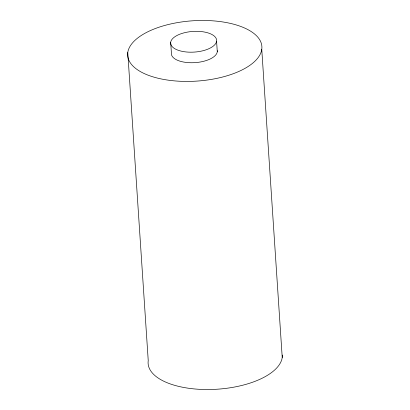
<?xml version="1.0" encoding="UTF-8"?>
<svg xmlns="http://www.w3.org/2000/svg" width="410" height="410" viewBox="0 0 410 410"><rect width="100%" height="100%" fill="white"/><g stroke="black" fill="none" stroke-linecap="round" stroke-linejoin="round"><path stroke-width="0.61" d="M261.764 49.395A67.26 30.222 -3.8 0 1 157.425 78.085A67.26 30.222 -3.8 0 1 165.112 25.353A67.26 30.222 -3.8 0 1 261.764 49.395L282.229 357.51M216.588 41.225A23.042 10.352 -3.8 0 1 180.841 51.055A23.042 10.352 -3.8 0 1 183.475 32.99A23.042 10.352 -3.8 0 1 216.588 41.225L217.285 51.778M170.683 42.286L171.38 52.834A23.042 10.352 -3.8 0 0 194.012 62.694A23.042 10.352 -3.8 0 0 217.32 50.691M127.771 52.49L148.236 360.605A67.26 30.222 -3.8 0 0 213.487 389.413A67.26 30.222 -3.8 0 0 282.367 355.07"/></g></svg>
